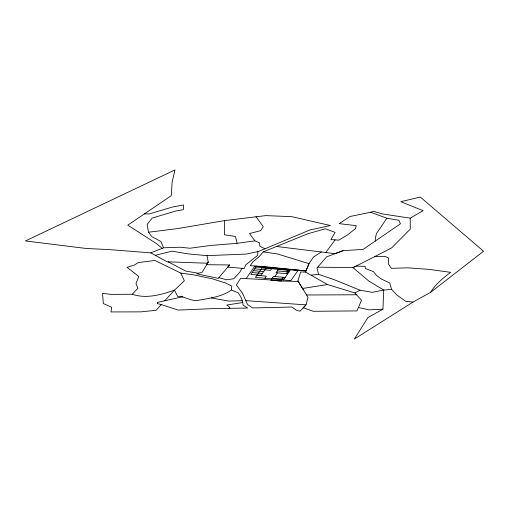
<?xml version="1.0" encoding="UTF-8"?>
<svg xmlns="http://www.w3.org/2000/svg" width="509" height="509" viewBox="0 0 509 509"><rect width="100%" height="100%" fill="white"/><g stroke="black" fill="none" stroke-linecap="round" stroke-linejoin="round"><path stroke-width="0.76" d="M224.584 220.601L224.418 234.757L235.438 236.462L237.118 243.308L254.894 240.852L259.475 242.825L259.902 246.311L264.934 248.78L309.854 229.973L330.494 225.538L291.682 216.649L265.736 215.619L224.584 220.601L177.565 228.592L148.513 232.219L147.19 224.431L152.197 218.056L175.363 211.12L183.412 209.606L183.564 204.955L172.227 207.087L149.461 213.901L144.391 213.895M375.267 240.973L375.387 237.754L376.526 233.453L386.878 218.234L398.84 220.276L400.475 223.801L363.057 249.423L343.066 250.657L326.663 256.829L317.005 267.944L318.513 274.3L334.636 279.861L360.003 290.187L372.283 292.351L383.729 290.035L391.618 289.36L396.645 294.876L405.889 301.392L413.028 302.047L430.525 292.414L483.55 251.23L420.275 197.034L400.818 201.698L423.068 210.675L410.241 218.157L382.666 213.965L373.364 211.28L370.679 212.253L349.995 216.51L339.236 223.636L356.23 225.691L355.397 228.694L347.227 235.133L338.771 240.153L330.914 239.561L335.151 232.39L325.391 228.764L307.875 233.752L263.274 251.879L259.106 256.657L252.922 261.849L250.218 265.692L265.87 266.799L305.985 270.909L309.039 263.662L313.461 257.102L321.306 251.968M413.028 302.047L354.34 339.077L367.912 317.591L382.94 309.211L383.729 290.035L368.955 281.153L352.998 267.632L317.616 267.174M264.934 248.78L257.91 251.592L257.675 255.34L245.802 264.826L244.231 268.51L227.758 267.085L229.546 264.954L206.743 264.712L202.219 272.162L196.684 273.772L218.285 278.398L229.546 264.954M231.506 289.984L231.767 286.058L225.958 283.15L212.482 278.83L193.624 274.86L180.765 273.091L154.921 260.468L138.302 262.574L134.338 265.074L127.091 267.352L138.798 276.476L135.998 283.672L137.907 288.266L132.232 294.247L111.007 294.399L102.525 293.33L103.327 303.555L111.745 307.302L110.937 311.947L140.751 311.864L156.066 310.312L161.296 304.598L178.086 310.089L211.846 308.664L247.667 308.034L243.137 305.247C242.742 300.781 240.967 296.505 238.295 292.917L231.506 289.984C221.682 296.874 209.619 298.217 198.122 300.329C190.633 301.563 184.856 296.079 177.628 296.372L174.492 290.168L184.322 280.764L180.765 273.091M297.746 281.426L300.679 271.94L305.515 272.054L327.503 284.537L354.907 292.955L361.485 300.272L356.949 310.916L313.251 311.285L303.211 307.78L300.049 311.126L296.823 310.503L291.956 307.022L252.566 307.951L247.508 304.446L242.424 293.082L236.335 285.021L240.649 278.321L267.798 279.746L279.416 281L298.229 281.439L308.002 297.237L306.043 304.872L303.211 307.78L306.043 304.872L245.815 300.654M430.525 292.414C435.481 284.283 443.078 278.009 450.643 272.34L429.641 269.42L407.995 267.829L391.389 268.351L388.272 263.764L388.66 258.038L385.027 256.371L374.84 256.561L352.998 267.632L356.026 266.099L365.106 266.302L365.328 268.44L373.402 271.615L376.641 275.585L381.82 279.206L389.729 283.01L391.618 289.36M241.966 268.313L239.771 272.232L233.809 278.747L226.791 279.816L218.883 277.679M208.226 262.116L206.743 264.712L208.226 262.116L207.042 255.652L187.942 253.851L171.947 251.166L155.251 255.346L150.728 252.858L109.575 249.614L86.053 248.449L25.45 240.948L174.969 169.923L172.144 181.98L171.272 195.666L127.759 225.169L156.25 243.461L162.206 248.341M246.108 278.608L254.844 266.124L305.985 270.909L305.515 272.054L309.039 263.662L277.481 253.972L263.274 251.879M264.909 278.264L266.392 276.139L256.911 275.274M271.59 268.714L270.483 270.304L254.653 268.847M274.854 276.508L277.411 272.862M281.382 279.765L282.87 277.64L284.887 277.825M286.955 271.806L288.037 270.254M283.774 277.322L281.222 280.974L270.922 280.033L273.479 276.387L285.148 277.45M286.325 273.677L288.883 270.024L278.582 269.089L276.031 272.735L287.706 273.797M283.398 279.95L290.054 270.444L262.122 267.829M276.788 246.528L325.792 252.515L335.126 239.866M228.942 308.365L229.89 307.321L226.721 305.037L242.799 302.524M161.296 304.598L157.599 303.606L157.351 302.416L164.738 300.768L174.492 290.168C161.099 294.794 146.185 299.069 132.232 294.247M354.907 292.955L360.003 290.187M374.84 256.561L391.72 247.832L410.26 229.126L410.241 218.157M150.728 252.858L163.574 247.8L180.141 247.221L189.902 248.239L210.567 245.478L237.118 243.308M343.066 250.657L334.947 253.711L325.792 252.515M164.738 300.768L182.846 296.728M257.91 251.592L246.394 254.042L207.042 255.652M297.899 280.923L302.454 288.495L327.503 284.537M311.451 275.07L318.513 274.3M382.94 309.211L369.025 309.847L358.66 307.576M242.182 300.717L228.7 301.067L211.311 297.924M306.552 294.978L356.885 294.768M207.583 263.236L167.111 261.798L155.251 255.346M277.31 270.915L288.972 271.984M253.38 270.673L263.675 271.609M252.101 272.5L262.396 273.435M272.2 278.207L282.495 279.148M198.434 273.263L185.81 271.1L168.11 261.836M370.679 212.253L386.878 218.234M148.513 232.219L151.828 236.653L160.819 241.463L163.574 247.8M254.894 240.852L249.531 233.542L260.525 230.672L263.268 226.753L255.97 216.649M302.454 288.495L303.129 289.634M157.351 302.416L157.605 303.606M255.932 267.021L250.822 274.319L261.123 275.261L266.226 267.963L255.932 267.021M262.485 267.314L255.423 277.399L290.862 280.631L297.924 270.54L262.485 267.314"/></g></svg>
